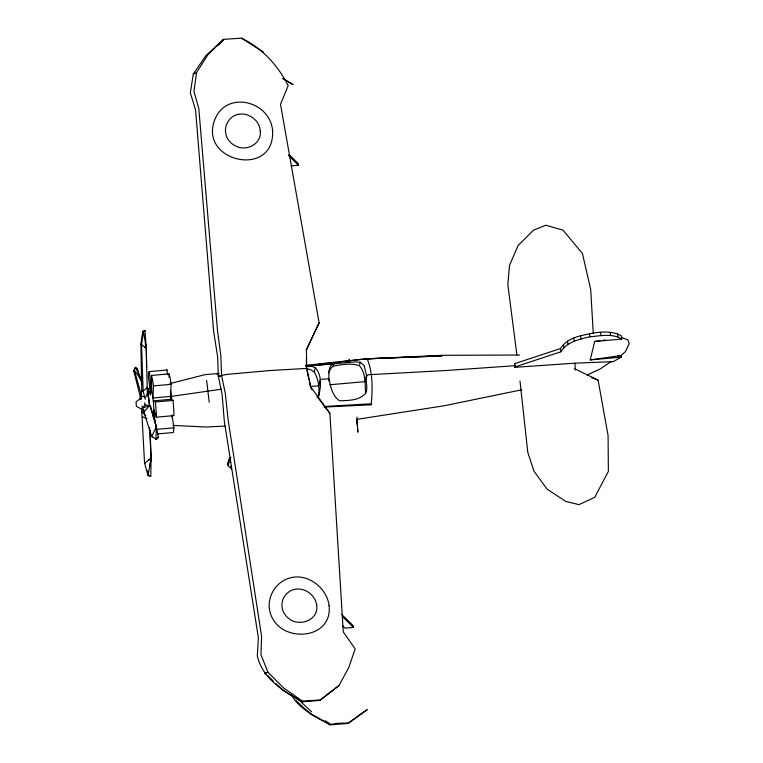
<?xml version="1.0" encoding="UTF-8"?>
<svg xmlns="http://www.w3.org/2000/svg" width="763" height="763" viewBox="0 0 763 763"><rect width="100%" height="100%" fill="white"/><g stroke="black" fill="none" stroke-linecap="round" stroke-linejoin="round"><path stroke-width="1.14" d="M141.565 408.319L144.569 463.255L148.079 475.473L150.788 476.055L151.084 458.239L150.149 430.446M142.013 405.973L142.586 407.995L149.863 405.534L156.367 426.755L158.322 437.275L156.549 439.431L155.89 439.011L156.367 426.755L150.521 405.954L145.151 404.876L142.586 407.995L151.665 436.436L152.323 436.846M151.398 375.444A20.382 2.07 85 0 1 153.487 385.897L152.924 397.971L170.55 396.417L171.103 384.342A20.382 2.07 85 0 0 169.014 373.889L151.398 375.444L151.732 391.953M141.174 396.007L141.775 390.618L140.85 344.132L142.757 331.438L145.018 330.417L146.267 348.1L147.383 395.32L145.151 397.075L141.174 396.007L141.279 399.307M223.712 39.342L208.08 54.488L196.511 72.599L193.964 91.426L198.809 108.584L217.417 329.711L220.898 356.235L221.518 375.148L225.371 393.784L228.185 420.213L261.575 636.228L260.965 654.654L267.832 672.117L283.426 687.835L302.444 701.14L320.183 699.948L338.972 685.575L348.739 667.625L355.186 648.893L343.264 631.926L329.883 413.346L310.884 387.022L306.736 368.424L306.421 349.473L319.115 322.844L280.498 104.283L288.185 85.675C277.818 65.341 262.157 48.107 241.451 38.15L223.712 39.342L205.81 55.718L193.344 73.906L190.33 92.743L195.576 110.006L213.564 330.865L217.674 357.17L218.304 376.083L222.147 394.719L224.332 421.376L258.352 637.639L257.331 655.97C262.529 678.727 283.435 690.858 302.11 701.807L320.079 700.386L338.972 685.575M318.429 396.798C319.859 388.434 318.591 379.469 314.289 372.096L311.046 369.912L306.592 368.472M149.949 466.136L151.084 458.239L149.586 427.461M145.151 462.95L144.569 463.255L151.084 458.239L148.079 475.473L150.788 476.055M171.98 417.781L172.371 415.635M241.451 38.15L263.626 52.227M170.607 399.554L171.37 396.369L170.597 390.656M308.853 379.793L306.736 368.405L269.301 370.58M314.289 372.096L315.367 367.652L311.895 366.402L307.193 366.03L335.186 363.627M318.133 397.666C321.023 387.986 322.453 375.882 315.367 367.652M328.557 380.804C329.711 375.234 326.869 366.488 333.755 363.732L333.173 366.126L331.037 368.147L328.538 372.84M365.544 392.64C364.972 383.579 365.906 372.792 359.363 365.639L360.203 362.206L354.69 361.929L305.791 366.154M366.507 375.339L364.981 381.662L329.874 384.752M621.273 357.141L590.228 359.888L594.711 341.481L621.731 339.096L621.34 335.873C609.093 329.006 593.566 332.821 580.576 335.796C572.698 337.742 564.858 341.414 560.471 348.567L514.558 363.722L514.844 367.337L574.94 363.159L613.233 361.652L621.273 357.141L621.082 355.529L625.517 351.543L629.237 343.407L627.844 339.84L621.54 337.484M514.844 367.337L514.558 363.722M140.258 399.621L140.125 396.073L133.763 370.961L135.585 367.365L137.483 369.197L142.214 383.961M155.557 428.777L156.367 426.755L156.415 430.218M306.192 350.379L319.115 322.844M156.367 426.755L151.665 436.436L156.549 439.431M514.939 366.946L560.853 351.791C566.947 341.71 579.251 339.344 589.828 336.798C600.233 335.92 612.393 333.069 621.731 339.096M317.227 397.265L318.676 395.444M218.676 45.017L223.378 40.01L222.996 39.714M144.15 411.419L149.863 405.534M133.763 370.961L135.585 367.365L140.983 379.583L141.804 382.95M140.125 396.073L141.317 395.081L134.393 370.427L140.983 379.583L139.476 376.664M148.537 460.261L151.084 458.239M145.018 330.417L143.473 331.638L141.575 344.323L143.129 390.98L145.228 399.268M611.22 361.471L600.166 368.996L586.881 375.034M141.575 397.8L136.072 401.739L136.377 406.374L144.741 410.752M155.89 439.011L158.322 437.275M301.728 701.512L302.444 701.14M291.17 694.368C298.896 709.285 315.93 716.333 329.854 724.564L337.58 723.324L348.319 723L367.241 709.609L348.214 723.419L330.245 724.85L310.608 714.092L295.796 700.434M193.344 73.906L196.511 72.599M267.832 672.117L264.666 673.424L266.516 674.339M333.173 366.126C341.652 364.495 350.923 362.93 359.363 365.639M218.304 376.083L220.354 376.588L218.304 376.102L226.859 374.404L269.301 370.599M169.977 383.589L204.999 374.633L219.124 373.46M521.615 389.826L444.047 405.792L356.588 419.402M338.858 362.005L366.469 358.801L442.054 355.882L365.935 358.896L306.106 365.305M310.512 386.469L318.743 385.744L320.279 379.478L329.063 378.715C330.408 386.641 332.496 396.131 339.602 400.794C347.985 400.384 357.37 400.775 364.085 394.891C371.18 389.807 360.794 373.164 371.219 374.585L445.535 370.541L515.302 365.687M594.711 341.481L600.548 340.613M602.875 340.269L605.212 339.916M590.228 359.888L621.082 355.529L617.61 355.663M305.906 365.792L308.386 365.553M311.79 365.115L315.472 364.743M318.848 364.304L322.558 363.941M324.733 363.636L329.635 363.131M331.8 362.816L336.721 362.32M221.117 389.254L171.446 396.369L171.723 399.507M291.132 165.905L298.476 165.256L298.285 163.644L289.12 154.622M150.74 393.927L148.289 376.312A20.382 2.07 85 0 1 149.386 371.581L167.011 370.026L167.469 374.662M153.487 385.897L171.103 384.342M148.68 398.42A20.382 2.07 85 0 1 148.184 388.529L150.53 388.319M173.001 400.432L170.893 399.316L153.277 400.871L155.385 401.987L173.001 400.432A20.382 2.07 85 0 1 173.993 415.616L156.377 417.17L153.83 409.54M156.262 429.397L173.888 427.833L172.085 414.91M157.512 433.918L172.781 432.564A20.382 2.07 85 0 0 173.888 427.833M341.595 614.31L353.259 625.794L353.46 627.405L345.067 628.149L342.568 625.689M325.057 406.46L371.276 403.78C372.554 389.035 372.945 373.374 367.47 359.392L366.469 358.801M224.894 426.05L206.353 427.022L172.915 425.42M324.094 407.06L371.695 404.791M365.935 358.896L442.12 355.31L519.574 355.033M142.757 331.438L143.473 331.638L146.267 348.1L146.563 367.098M140.85 344.132L146.267 348.1L145.332 343.655M146.868 387.28L147.583 387.47L143.129 390.98L141.775 390.618M142.5 416.875L146.954 418.41M591.468 377.551L598.106 380.136L608.073 435.473L608.369 471.353L594.778 497.276L579.012 504.648L565.755 501.425L547.014 489.083L533.919 471.057L527.805 452.402L520.004 381.042M144.76 412.897L141.68 411.61L145.847 415.806M574.32 368.548L598.106 380.136M134.946 367.9L137.483 369.197M360.203 362.206L364.218 365.62L366.507 375.386M302.11 701.807L282.348 690.029L275.681 683.429M325.057 720.568L330.57 724.201M144.465 346.774L146.267 348.1M296.225 697.449L311.666 711.936M288.471 155.414L298.476 165.256M342.625 616.742L353.46 627.405M268.185 675.999L273.183 680.949M139.543 377.857L140.983 379.583M310.665 387.928L312.086 389.817M317.065 396.407L329.883 413.346M148.184 388.529L150.359 395.072M147.383 470.723L148.337 474.052M144.579 402.854L145.151 404.876M309.368 382.12L310.407 386.765M349.616 361.452L349.206 359.268L349.511 361.624M206.62 380.422L209.215 402.263M153.821 411.772L155.776 425.868M516.875 354.89L507.853 284.713L509.465 265.514L518.048 245.572L533.49 230.207L545.764 225.219L562.999 230.159L582.446 253.497L590.705 289.492L593.28 333.517M617.534 333.555L617.916 336.779M610.2 332.353L610.581 335.577M600.5 332.286L600.891 335.51M589.437 333.574L589.828 336.798M580.576 335.796L580.958 339.02M573.814 337.933L574.196 341.156M567.5 341.061L567.891 344.285M563.495 344.704L563.876 347.928M560.471 348.567L560.853 351.791M356.674 420.671L357.16 425.287M357.523 428.749L357.876 432.211L356.979 417.142M149.386 371.581L151.37 391.285M153.182 414.414L153.535 417.895M574.94 363.341L575.359 370.141M169.014 373.889L169.09 377.427M306.335 358.667L306.516 369.321M146.916 394.633A9.557 0.973 85 0 1 148.117 396.14A9.557 0.973 85 0 1 149.281 406.393M150.845 392.392A11.655 1.183 85 0 1 153.401 402.196A11.655 1.183 85 0 1 152.848 413.813M170.521 396.245A11.655 1.183 85 0 1 170.874 399.125M148.671 398.219A5.246 0.534 85 0 1 149.624 406.097M155.385 401.987A20.382 2.07 85 0 1 156.377 417.17M166.487 370.274A20.382 2.07 85 0 1 167.011 370.026M230.684 467.69A21.803 6.209 -6.8 0 1 230.149 461.853M231.599 469.178A19.361 5.513 -6.8 0 1 231.313 465.983M228.948 460.785A20.305 5.78 -6.8 0 1 230.931 457.237M228.747 464.982A21.803 6.209 -6.8 0 1 229.94 460.079M217.217 374.528A21.803 6.209 -6.8 0 1 217.932 373.241M316.712 605.421C318.905 620.348 298.838 627.358 288.633 618.364A17.683 16.719 7.8 0 1 289.024 591.811C299.869 584.296 315.329 592.861 316.712 605.421M329.091 605.536C332.868 639.909 282.014 643.409 271.266 615.712C264.971 601.177 273.488 583.418 288.309 578.44C306.554 572.04 326.698 587.1 329.091 605.536M260.24 130.711C262.224 143.501 246.678 151.78 236.082 146.21A17.683 17.053 11.3 0 1 229.329 119.801C238.981 107.688 259.22 116.081 260.24 130.711M272.62 130.854C274.756 179.057 197.55 161.718 215.004 119.19C226.811 89.967 270.36 101.117 272.62 130.854M292.878 84.55L283.006 78.618L292.878 84.55"/></g></svg>
